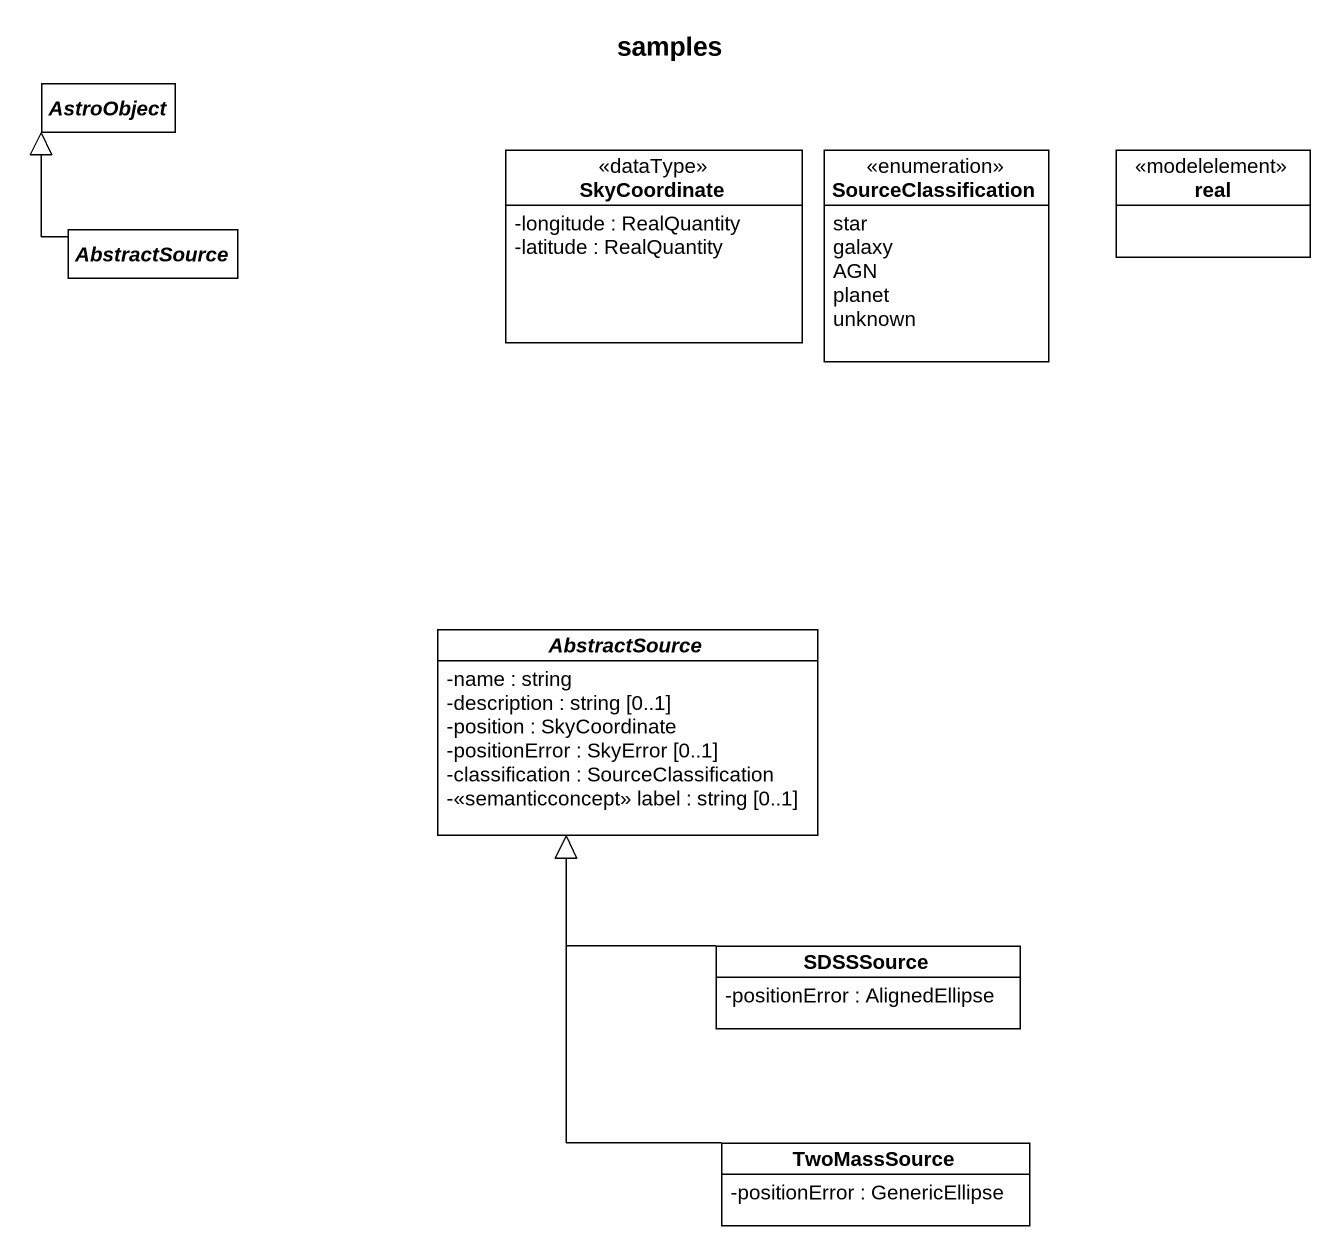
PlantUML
@startuml
title samples
hide circle
hide empty members
skinparam classAttributeIconSize 0
abstract class AstroObject
class SkyCoordinate <<dataType>> {
  -longitude : RealQuantity
  -latitude : RealQuantity
}
enum SourceClassification {
  star
  galaxy
  AGN
  planet
  unknown
}
class real <<modelelement>>
abstract class AbstractSource
abstract class "AbstractSource" as AbstractSource_2 {
  -name : string
  -description : string [0..1]
  -position : SkyCoordinate
  -positionError : SkyError [0..1]
  -classification : SourceClassification
  -<<semanticconcept>> label : string [0..1]
}
class SDSSSource {
  -positionError : AlignedEllipse
}
class TwoMassSource {
  -positionError : GenericEllipse
}
AbstractSource -up-|> AstroObject
SDSSSource -up-|> AbstractSource_2
TwoMassSource -up-|> AbstractSource_2
@enduml
